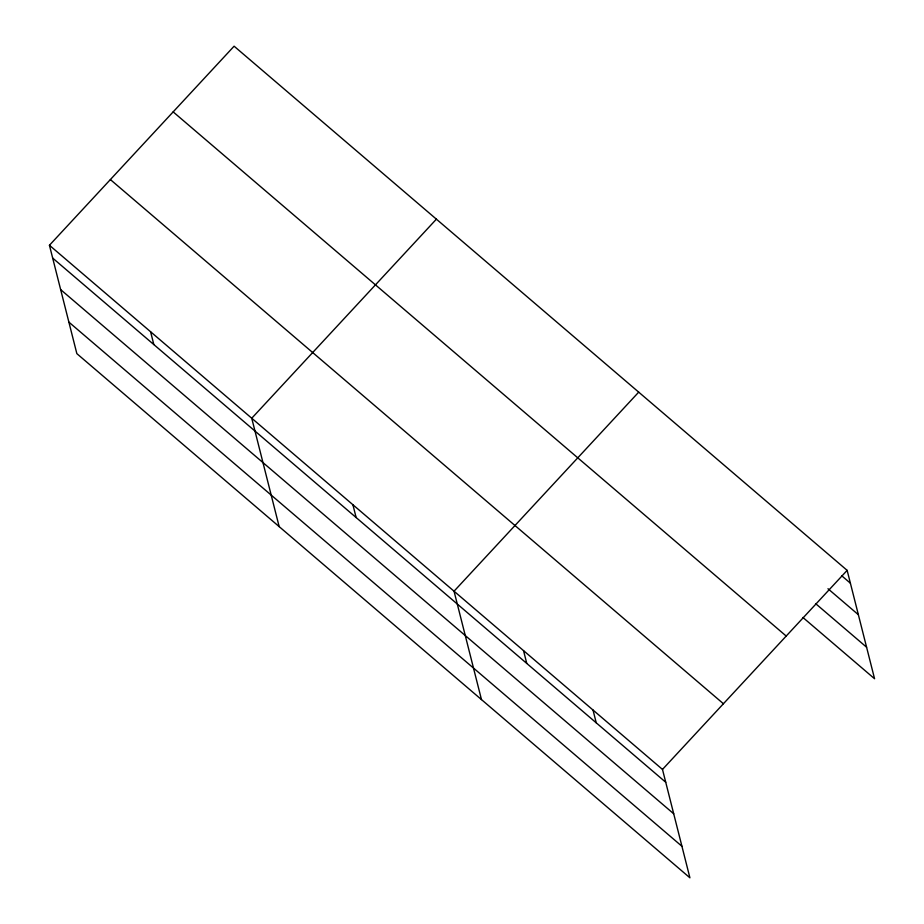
<?xml version="1.0" encoding="UTF-8"?>
<svg xmlns="http://www.w3.org/2000/svg" width="924" height="924" viewBox="0 0 924 924"><rect width="100%" height="100%" fill="white"/><g stroke="black" fill="none" stroke-linecap="round" stroke-linejoin="round"><path stroke-width="1.39" d="M49.434 245.264L662.485 769.426L689.905 877.8L76.854 353.638L49.434 245.264L234.095 46.2L847.146 570.362L874.566 678.736L802.921 617.475M436.394 219.173L251.744 418.237L279.163 526.611M638.703 392.146L454.042 591.21L481.473 699.584M662.485 769.426L847.146 570.362M841.706 575.756L850.392 583.183M827.973 588.727L858.373 614.714M815.569 603.58L866.585 647.204M173.158 111.885L786.209 636.059M110.372 179.568L723.423 703.741M52.68 258.085L665.73 782.247M60.661 289.616L673.712 813.778M68.873 322.106L681.924 846.269M593.012 710.025L596.246 722.845M523.527 650.611L526.772 663.432M352.899 504.723L356.133 517.544M150.589 331.751L153.834 344.571"/></g></svg>
